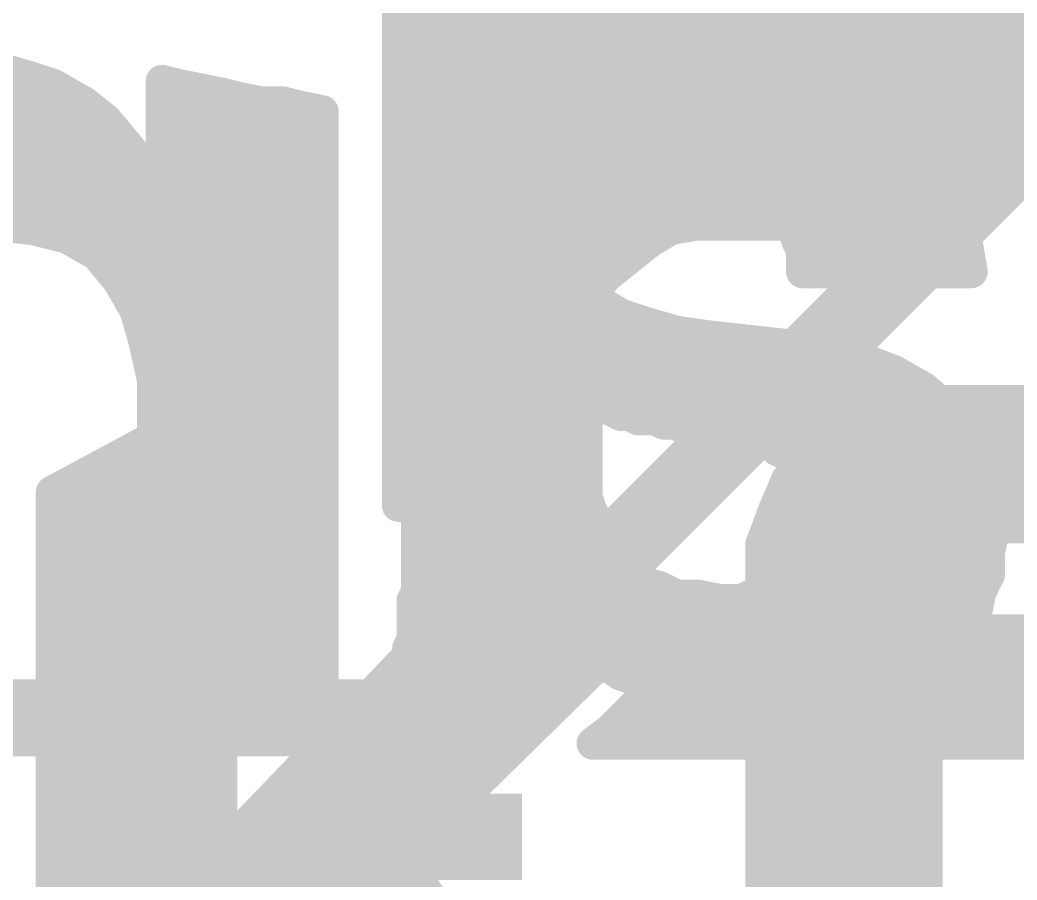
# Model space of a CAD drawing. Extents: x -32 to 103, y -61 to 35.
# Drawn here: x 28.211 to 30.515, y 11.69 to 13.678 of the extents above; entities that cross this region are included whole.
import ezdxf

# ---------------------------------------------------------------- set-up
doc = ezdxf.new("R2010")
doc.units = 0
for name, color, linetype in [('16', 132, 'CONTINUOUS'), ('21', 41, 'CONTINUOUS'), ('22', 40, 'CONTINUOUS')]:
    doc.layers.add(name, color=color, linetype=linetype)

# ---------------------------------------------------------------- blocks, each defined once
blk = doc.blocks.new('RECT')
blk.add_solid([(-0.5, -0.5), (0.5, -0.5), (-0.5, 0.5), (0.5, 0.5)])

msp = doc.modelspace()

# ---------------------------------------------------------------- linework, layer by layer
at = {"layer": '16', "const_width": 0.1778}
for points in [[(31.75, 14.605), (29.21, 12.065)], [(29.21, 12.065), (17.1174, 12.065)]]:
    msp.add_lwpolyline(points, dxfattribs=at)
at = {"layer": '16', "const_width": 0.0889}
for points in [[(29.21, 12.0206, 1), (29.21, 12.1095)], [(29.1786, 12.0964, 1), (29.2414, 12.0336)]]:
    msp.add_lwpolyline(points, format="xyb", dxfattribs=at)
at = {"layer": '21', "const_width": 0.0762}
for points in [[(29.085, 13.836), (29.085, 12.556)], [(29.085, 13.716), (30.6917, 13.716)], [(29.085, 13.6398), (30.6493, 13.6398)], [(29.085, 13.5636), (30.5998, 13.5636)], [(30.475, 13.426), (30.555, 13.506)], [(29.085, 13.4874), (30.5364, 13.4874)], [(30.395, 13.356), (30.475, 13.426)], [(29.085, 13.4112), (30.4581, 13.4112)], [(30.295, 13.296), (30.395, 13.356)], [(29.085, 13.335), (30.36, 13.335)], [(30.195, 13.256), (30.295, 13.296)], [(29.085, 13.2588), (30.202, 13.2588)], [(30.085, 13.226), (30.195, 13.256)], [(29.965, 13.206), (30.085, 13.226)], [(29.665, 13.166), (29.715, 13.196)], [(29.715, 13.196), (29.775, 13.206)], [(29.775, 13.206), (29.965, 13.206)], [(29.085, 13.1826), (29.6927, 13.1826)], [(29.565, 13.086), (29.665, 13.166)], [(29.085, 13.1064), (29.5905, 13.1064)], [(29.515, 13.026), (29.565, 13.086)], [(29.085, 13.0302), (29.5185, 13.0302)], [(29.385, 12.896), (29.515, 13.026)], [(29.085, 12.954), (29.443, 12.954)], [(29.335, 12.826), (29.385, 12.896)], [(29.085, 12.8778), (29.372, 12.8778)], [(29.275, 12.766), (29.335, 12.826)], [(29.085, 12.8016), (29.3106, 12.8016)], [(28.285, 12.586), (28.675, 12.796)], [(28.675, 12.796), (28.675, 11.756)], [(30.185, 12.766), (30.285, 12.796)], [(30.285, 12.796), (30.575, 12.796)], [(29.225, 12.706), (29.275, 12.766)], [(30.105, 12.726), (30.185, 12.766)], [(28.5439, 12.7254), (28.675, 12.7254)], [(29.085, 12.7254), (29.2412, 12.7254)], [(29.175, 12.656), (29.225, 12.706)], [(30.035, 12.676), (30.105, 12.726)], [(30.1042, 12.7254), (30.595, 12.7254)], [(29.985, 12.616), (30.035, 12.676)], [(28.4024, 12.6492), (28.675, 12.6492)], [(29.085, 12.6492), (29.1699, 12.6492)], [(29.145, 12.616), (29.175, 12.656)], [(30.0127, 12.6492), (30.595, 12.6492)], [(29.115, 12.586), (29.145, 12.616)], [(29.955, 12.546), (29.985, 12.616)], [(28.285, 10.846), (28.285, 12.586)], [(28.285, 12.573), (28.675, 12.573)], [(29.085, 12.573), (29.1063, 12.573)], [(29.095, 12.556), (29.115, 12.586)], [(29.9666, 12.573), (30.595, 12.573)], [(29.085, 12.556), (29.095, 12.556)], [(29.925, 12.466), (29.955, 12.546)], [(30.425, 12.506), (30.385, 12.496)], [(30.595, 12.506), (30.425, 12.506)], [(28.285, 12.4968), (28.675, 12.4968)], [(29.9366, 12.4968), (30.3882, 12.4968)], [(30.345, 12.476), (30.325, 12.446)], [(30.385, 12.496), (30.345, 12.476)], [(29.925, 12.266), (29.925, 12.466)], [(30.325, 12.446), (30.315, 12.426)], [(28.285, 12.4206), (28.675, 12.4206)], [(29.925, 12.4206), (30.315, 12.4206)], [(30.315, 12.426), (30.315, 12.386)], [(30.315, 12.386), (30.305, 12.346)], [(28.285, 12.3444), (28.675, 12.3444)], [(29.925, 12.3444), (30.305, 12.3444)], [(30.305, 12.346), (30.305, 12.266)], [(28.285, 12.2682), (28.675, 12.2682)], [(29.925, 12.2682), (30.305, 12.2682)], [(28.675, 11.756), (29.165, 12.266)], [(29.625, 12.266), (29.095, 11.746)], [(29.165, 12.266), (29.625, 12.266)], [(29.775, 12.226), (29.805, 12.266)], [(29.805, 12.266), (29.925, 12.266)], [(30.305, 12.266), (30.575, 12.266)], [(29.735, 12.196), (29.775, 12.226)], [(28.285, 12.192), (28.675, 12.192)], [(29.0939, 12.192), (29.5496, 12.192)], [(29.575, 12.036), (29.735, 12.196)], [(29.731, 12.192), (30.575, 12.192)], [(28.285, 12.1158), (28.675, 12.1158)], [(29.0207, 12.1158), (29.4719, 12.1158)], [(29.6548, 12.1158), (30.575, 12.1158)], [(28.285, 12.0396), (28.675, 12.0396)], [(28.9475, 12.0396), (29.3942, 12.0396)], [(29.5786, 12.0396), (30.575, 12.0396)], [(29.535, 12.006), (29.575, 12.036)], [(29.925, 12.006), (29.535, 12.006)], [(29.925, 10.846), (29.925, 12.006)], [(30.575, 12.006), (30.305, 12.006)], [(30.305, 12.006), (30.305, 10.846)], [(28.285, 11.9634), (28.675, 11.9634)], [(28.8743, 11.9634), (29.3166, 11.9634)], [(29.925, 11.9634), (30.305, 11.9634)], [(28.285, 11.8872), (28.675, 11.8872)], [(28.8011, 11.8872), (29.2389, 11.8872)], [(29.925, 11.8872), (30.305, 11.8872)], [(28.285, 11.811), (28.675, 11.811)], [(28.7278, 11.811), (29.1613, 11.811)], [(29.925, 11.811), (30.305, 11.811)], [(29.095, 11.746), (29.685, 10.846)], [(28.285, 11.7348), (29.1023, 11.7348)], [(29.925, 11.7348), (30.305, 11.7348)], [(28.285, 11.6586), (29.1523, 11.6586)], [(29.925, 11.6586), (30.305, 11.6586)]]:
    msp.add_lwpolyline(points, dxfattribs=at)
at = {"layer": '21', "const_width": 0.0381}
for points in [[(29.085, 13.6589, 1), (29.085, 13.6208)], [(29.085, 13.5827, 1), (29.085, 13.5446)], [(29.085, 13.5065, 1), (29.085, 13.4684)], [(30.4615, 13.4395, 1), (30.4885, 13.4125)], [(30.4875, 13.4117, 1), (30.4625, 13.4403)], [(29.085, 13.4303, 1), (29.085, 13.3922)], [(30.4581, 13.3922, 1), (30.4581, 13.4303)], [(30.3825, 13.3703, 1), (30.4075, 13.3417)], [(30.4048, 13.3397, 1), (30.3852, 13.3723)], [(29.085, 13.3541, 1), (29.085, 13.316)], [(30.36, 13.316, 1), (30.36, 13.3541)], [(30.2852, 13.3123, 1), (30.3048, 13.2797)], [(30.3021, 13.2783, 1), (30.2879, 13.3137)], [(29.085, 13.2779, 1), (29.085, 13.2398)], [(30.1879, 13.2737, 1), (30.2021, 13.2383)], [(30.2, 13.2376, 1), (30.19, 13.2744)], [(30.202, 13.2398, 1), (30.202, 13.2779)], [(30.08, 13.2444, 1), (30.09, 13.2076)], [(30.0881, 13.2072, 1), (30.0819, 13.2448)], [(29.7119, 13.2148, 1), (29.7181, 13.1772)], [(29.7248, 13.1797, 1), (29.7052, 13.2123)], [(29.775, 13.2251, 1), (29.775, 13.187)], [(29.7781, 13.1872, 1), (29.7719, 13.2248)], [(29.9619, 13.2248, 1), (29.9681, 13.1872)], [(29.965, 13.187, 1), (29.965, 13.2251)], [(29.085, 13.2017, 1), (29.085, 13.1636)], [(29.6927, 13.1636, 1), (29.6927, 13.2017)], [(29.6552, 13.1823, 1), (29.6748, 13.1497)], [(29.6769, 13.1511, 1), (29.6531, 13.1809)], [(29.085, 13.1255, 1), (29.085, 13.0874)], [(29.5905, 13.0874, 1), (29.5905, 13.1255)], [(29.5531, 13.1009, 1), (29.5769, 13.0711)], [(29.5796, 13.0738, 1), (29.5504, 13.0982)], [(29.085, 13.0493, 1), (29.085, 13.0112)], [(29.5185, 13.0112, 1), (29.5185, 13.0493)], [(29.5004, 13.0382, 1), (29.5296, 13.0138)], [(29.5285, 13.0125, 1), (29.5015, 13.0395)], [(29.085, 12.9731, 1), (29.085, 12.935)], [(29.443, 12.935, 1), (29.443, 12.9731)], [(29.3715, 12.9095, 1), (29.3985, 12.8825)], [(29.4005, 12.8849, 1), (29.3695, 12.9071)], [(29.085, 12.8969, 1), (29.085, 12.8588)], [(29.372, 12.8588, 1), (29.372, 12.8969)], [(29.3485, 12.8125, 1), (29.3215, 12.8395)], [(29.085, 12.8207, 1), (29.085, 12.7826)], [(29.3106, 12.7826, 1), (29.3106, 12.8207)], [(29.3195, 12.8371, 1), (29.3505, 12.8149)], [(28.6941, 12.796, 1), (28.656, 12.796)], [(28.684, 12.7792, 1), (28.666, 12.8128)], [(30.285, 12.8151, 1), (30.285, 12.777)], [(30.2905, 12.7778, 1), (30.2795, 12.8142)], [(29.2615, 12.7795, 1), (29.2885, 12.7525)], [(29.2896, 12.7538, 1), (29.2604, 12.7782)], [(30.1795, 12.7842, 1), (30.1905, 12.7478)], [(30.1935, 12.749, 1), (30.1765, 12.783)], [(28.5439, 12.7445, 1), (28.5439, 12.7064)], [(28.675, 12.7064, 1), (28.675, 12.7445)], [(29.085, 12.7445, 1), (29.085, 12.7064)], [(29.2385, 12.6925, 1), (29.2115, 12.7195)], [(29.2412, 12.7064, 1), (29.2412, 12.7445)], [(30.1042, 12.7445, 1), (30.1042, 12.7064)], [(30.0965, 12.743, 1), (30.1135, 12.709)], [(30.1161, 12.7105, 1), (30.0939, 12.7415)], [(29.2104, 12.7182, 1), (29.2396, 12.6938)], [(30.0239, 12.6915, 1), (30.0461, 12.6605)], [(30.0496, 12.6638, 1), (30.0204, 12.6882)], [(28.4024, 12.6683, 1), (28.4024, 12.6302)], [(28.675, 12.6302, 1), (28.675, 12.6683)], [(29.085, 12.6683, 1), (29.085, 12.6302)], [(29.1615, 12.6695, 1), (29.1885, 12.6425)], [(29.1902, 12.6446, 1), (29.1598, 12.6674)], [(29.1699, 12.6302, 1), (29.1699, 12.6683)], [(30.0127, 12.6683, 1), (30.0127, 12.6302)], [(29.1585, 12.6025, 1), (29.1315, 12.6295)], [(30.0025, 12.6085, 1), (29.9675, 12.6235)], [(29.1298, 12.6274, 1), (29.1602, 12.6046)], [(29.9704, 12.6282, 1), (29.9996, 12.6038)], [(28.3041, 12.586, 1), (28.266, 12.586)], [(28.276, 12.6028, 1), (28.294, 12.5692)], [(28.285, 12.5921, 1), (28.285, 12.554)], [(28.675, 12.554, 1), (28.675, 12.5921)], [(29.085, 12.5921, 1), (29.085, 12.554)], [(29.1015, 12.5995, 1), (29.1285, 12.5725)], [(29.1309, 12.5754, 1), (29.0991, 12.5966)], [(29.1063, 12.554, 1), (29.1063, 12.5921)], [(29.9666, 12.5921, 1), (29.9666, 12.554)], [(29.085, 12.5751, 1), (29.085, 12.537)], [(29.0791, 12.5666, 1), (29.1109, 12.5454)], [(29.095, 12.537, 1), (29.095, 12.5751)], [(29.9728, 12.5393, 1), (29.9372, 12.5527)], [(29.066, 12.556, 1), (29.1041, 12.556)], [(29.9375, 12.5535, 1), (29.9725, 12.5385)], [(30.425, 12.5251, 1), (30.425, 12.487)], [(30.4296, 12.4875, 1), (30.4204, 12.5245)], [(28.285, 12.5159, 1), (28.285, 12.4778)], [(28.675, 12.4778, 1), (28.675, 12.5159)], [(29.9366, 12.5159, 1), (29.9366, 12.4778)], [(30.3609, 12.4654, 1), (30.3291, 12.4866)], [(30.3804, 12.5145, 1), (30.3896, 12.4775)], [(30.3935, 12.479, 1), (30.3765, 12.513)], [(30.3882, 12.4778, 1), (30.3882, 12.5159)], [(29.9441, 12.466, 1), (29.906, 12.466)], [(29.9072, 12.4727, 1), (29.9428, 12.4593)], [(30.3365, 12.493, 1), (30.3535, 12.459)], [(30.3091, 12.4566, 1), (30.3409, 12.4354)], [(30.342, 12.4375, 1), (30.308, 12.4545)], [(28.285, 12.4397, 1), (28.285, 12.4016)], [(28.675, 12.4016, 1), (28.675, 12.4397)], [(29.925, 12.4397, 1), (29.925, 12.4016)], [(30.3341, 12.426, 1), (30.296, 12.426)], [(30.298, 12.4345, 1), (30.332, 12.4175)], [(30.315, 12.4016, 1), (30.315, 12.4397)], [(30.3335, 12.3814, 1), (30.2965, 12.3906)], [(30.296, 12.386, 1), (30.3341, 12.386)], [(28.285, 12.3635, 1), (28.285, 12.3254)], [(28.675, 12.3254, 1), (28.675, 12.3635)], [(29.925, 12.3635, 1), (29.925, 12.3254)], [(30.324, 12.346, 1), (30.2859, 12.346)], [(30.305, 12.3254, 1), (30.305, 12.3635)], [(30.2865, 12.3506, 1), (30.3235, 12.3414)], [(28.285, 12.2873, 1), (28.285, 12.2492)], [(28.675, 12.2492, 1), (28.675, 12.2873)], [(29.925, 12.2873, 1), (29.925, 12.2492)], [(30.305, 12.2492, 1), (30.305, 12.2873)], [(29.165, 12.2851, 1), (29.165, 12.247)], [(29.1787, 12.2528, 1), (29.1513, 12.2792)], [(29.6383, 12.2524, 1), (29.6117, 12.2796)], [(29.625, 12.247, 1), (29.625, 12.2851)], [(29.805, 12.2851, 1), (29.805, 12.247)], [(29.8202, 12.2546, 1), (29.7898, 12.2774)], [(29.906, 12.266, 1), (29.9441, 12.266)], [(29.925, 12.247, 1), (29.925, 12.2851)], [(30.305, 12.2851, 1), (30.305, 12.247)], [(30.2859, 12.266, 1), (30.324, 12.266)], [(29.7864, 12.2108, 1), (29.7636, 12.2412)], [(29.7598, 12.2374, 1), (29.7902, 12.2146)], [(28.285, 12.2111, 1), (28.285, 12.173)], [(28.675, 12.173, 1), (28.675, 12.2111)], [(29.0939, 12.2111, 1), (29.0939, 12.173)], [(29.5496, 12.173, 1), (29.5496, 12.2111)], [(29.731, 12.2111, 1), (29.731, 12.173)], [(29.7236, 12.2112, 1), (29.7464, 12.1808)], [(29.7485, 12.1825, 1), (29.7215, 12.2095)], [(28.285, 12.1349, 1), (28.285, 12.0968)], [(28.675, 12.0968, 1), (28.675, 12.1349)], [(29.0207, 12.1349, 1), (29.0207, 12.0968)], [(29.4719, 12.0968, 1), (29.4719, 12.1349)], [(29.6548, 12.1349, 1), (29.6548, 12.0968)], [(28.285, 12.0587, 1), (28.285, 12.0206)], [(28.675, 12.0206, 1), (28.675, 12.0587)], [(28.9475, 12.0587, 1), (28.9475, 12.0206)], [(29.3942, 12.0206, 1), (29.3942, 12.0587)], [(29.5786, 12.0587, 1), (29.5786, 12.0206)], [(29.5615, 12.0495, 1), (29.5885, 12.0225)], [(29.5864, 12.0208, 1), (29.5636, 12.0512)], [(29.535, 12.0251, 1), (29.535, 11.987)], [(29.5236, 12.0212, 1), (29.5464, 11.9908)], [(29.9441, 12.006, 1), (29.906, 12.006)], [(29.925, 11.987, 1), (29.925, 12.0251)], [(30.305, 12.0251, 1), (30.305, 11.987)], [(30.324, 12.006, 1), (30.2859, 12.006)], [(28.285, 11.9825, 1), (28.285, 11.9444)], [(28.675, 11.9444, 1), (28.675, 11.9825)], [(28.8743, 11.9825, 1), (28.8743, 11.9444)], [(29.3166, 11.9444, 1), (29.3166, 11.9825)], [(29.925, 11.9825, 1), (29.925, 11.9444)], [(30.305, 11.9444, 1), (30.305, 11.9825)], [(28.285, 11.9063, 1), (28.285, 11.8681)], [(28.675, 11.8681, 1), (28.675, 11.9063)], [(28.8011, 11.9063, 1), (28.8011, 11.8681)], [(29.2389, 11.8681, 1), (29.2389, 11.9063)], [(29.925, 11.9063, 1), (29.925, 11.8681)], [(30.305, 11.8681, 1), (30.305, 11.9063)], [(28.285, 11.83, 1), (28.285, 11.7919)], [(28.675, 11.7919, 1), (28.675, 11.83)], [(28.7278, 11.83, 1), (28.7278, 11.7919)], [(29.1613, 11.7919, 1), (29.1613, 11.83)], [(29.925, 11.83, 1), (29.925, 11.7919)], [(30.305, 11.7919, 1), (30.305, 11.83)], [(28.6613, 11.7692, 1), (28.6887, 11.7428)], [(29.0817, 11.7596, 1), (29.1083, 11.7324)], [(29.1109, 11.7564, 1), (29.0791, 11.7356)], [(28.285, 11.7538, 1), (28.285, 11.7157)], [(28.656, 11.756, 1), (28.6941, 11.756)], [(29.1023, 11.7157, 1), (29.1023, 11.7538)], [(29.925, 11.7538, 1), (29.925, 11.7157)], [(30.305, 11.7157, 1), (30.305, 11.7538)], [(28.285, 11.6776, 1), (28.285, 11.6395)], [(29.1523, 11.6395, 1), (29.1523, 11.6776)], [(29.925, 11.6776, 1), (29.925, 11.6395)], [(30.305, 11.6395, 1), (30.305, 11.6776)]]:
    msp.add_lwpolyline(points, format="xyb", dxfattribs=at)
at = {"layer": '22', "const_width": 0.0762}
for points in [[(28.229, 13.546), (28.159, 13.566)], [(29.639, 13.566), (29.589, 13.556)], [(29.627, 13.5636), (29.881, 13.5636)], [(29.869, 13.566), (29.639, 13.566)], [(29.919, 13.556), (29.869, 13.566)], [(28.289, 13.526), (28.229, 13.546)], [(28.579, 13.526), (28.539, 13.536)], [(28.539, 13.536), (28.539, 13.266)], [(29.479, 13.546), (29.429, 13.526)], [(29.529, 13.556), (29.479, 13.546)], [(29.589, 13.556), (29.529, 13.556)], [(29.979, 13.546), (29.919, 13.556)], [(30.039, 13.526), (29.979, 13.546)], [(28.359, 13.486), (28.289, 13.526)], [(28.679, 13.506), (28.579, 13.526)], [(29.379, 13.516), (29.329, 13.496)], [(29.429, 13.526), (29.379, 13.516)], [(30.089, 13.516), (30.039, 13.526)], [(30.139, 13.496), (30.089, 13.516)], [(28.719, 13.496), (28.679, 13.506)], [(28.769, 13.486), (28.719, 13.496)], [(29.329, 13.496), (29.209, 13.406)], [(30.239, 13.436), (30.139, 13.496)], [(27.999, 13.4874), (28.3566, 13.4874)], [(28.409, 13.446), (28.359, 13.486)], [(28.539, 13.4874), (28.762, 13.4874)], [(28.819, 13.486), (28.769, 13.486)], [(28.859, 13.476), (28.819, 13.486)], [(28.909, 13.466), (28.859, 13.476)], [(29.3175, 13.4874), (30.1533, 13.4874)], [(28.459, 13.386), (28.409, 13.446)], [(28.909, 12.116), (28.909, 13.466)], [(30.279, 13.406), (30.239, 13.436)], [(27.999, 13.4112), (28.438, 13.4112)], [(28.539, 13.4112), (28.909, 13.4112)], [(29.209, 13.406), (29.179, 13.366)], [(29.2159, 13.4112), (30.2721, 13.4112)], [(30.309, 13.366), (30.279, 13.406)], [(28.499, 13.336), (28.459, 13.386)], [(29.179, 13.366), (29.159, 13.326)], [(30.339, 13.316), (30.309, 13.366)], [(27.999, 13.335), (28.4996, 13.335)], [(28.539, 13.266), (28.499, 13.336)], [(28.539, 13.335), (28.909, 13.335)], [(29.1635, 13.335), (30.3276, 13.335)], [(29.159, 13.326), (29.139, 13.276)], [(29.649, 13.296), (29.669, 13.306)], [(29.669, 13.306), (29.849, 13.306)], [(29.849, 13.306), (29.949, 13.256)], [(30.369, 13.276), (30.339, 13.316)], [(29.569, 13.266), (29.629, 13.296)], [(29.629, 13.296), (29.649, 13.296)], [(29.139, 13.276), (29.129, 13.226)], [(29.559, 13.246), (29.569, 13.266)], [(30.389, 13.216), (30.369, 13.276)], [(27.999, 13.2588), (28.909, 13.2588)], [(29.1356, 13.2588), (29.5654, 13.2588)], [(29.519, 13.176), (29.549, 13.236)], [(29.549, 13.236), (29.559, 13.246)], [(29.9434, 13.2588), (30.3747, 13.2588)], [(29.949, 13.256), (29.989, 13.216)], [(29.129, 13.226), (29.129, 12.356)], [(29.989, 13.216), (29.999, 13.196)], [(30.409, 13.096), (30.389, 13.216)], [(28.139, 13.206), (28.239, 13.196)], [(28.239, 13.196), (28.319, 13.176)], [(29.999, 13.196), (30.009, 13.166)], [(28.2926, 13.1826), (28.909, 13.1826)], [(28.319, 13.176), (28.389, 13.136)], [(29.129, 13.1826), (29.5223, 13.1826)], [(29.519, 13.066), (29.519, 13.176)], [(30.0035, 13.1826), (30.3946, 13.1826)], [(30.009, 13.166), (30.019, 13.146)], [(30.019, 13.146), (30.019, 13.096)], [(28.389, 13.136), (28.439, 13.076)], [(28.4137, 13.1064), (28.909, 13.1064)], [(29.129, 13.1064), (29.519, 13.1064)], [(30.019, 13.1064), (30.4073, 13.1064)], [(28.439, 13.076), (28.479, 13.006)], [(30.019, 13.096), (30.409, 13.096)], [(29.549, 13.026), (29.519, 13.066)], [(28.4652, 13.0302), (28.909, 13.0302)], [(29.129, 13.0302), (29.5459, 13.0302)], [(28.479, 13.006), (28.499, 12.936)], [(29.599, 12.996), (29.549, 13.026)], [(29.659, 12.976), (29.599, 12.996)], [(29.729, 12.956), (29.659, 12.976)], [(28.4939, 12.954), (28.909, 12.954)], [(29.129, 12.954), (29.7285, 12.954)], [(29.729, 12.956), (29.679, 12.756)], [(29.679, 12.756), (29.729, 12.956)], [(29.7285, 12.954), (29.743, 12.954)], [(29.799, 12.946), (29.729, 12.956)], [(29.979, 12.926), (29.799, 12.946)], [(28.499, 12.936), (28.519, 12.846)], [(29.899, 12.716), (29.979, 12.926)], [(29.979, 12.926), (29.899, 12.716)], [(30.069, 12.916), (29.979, 12.926)], [(30.149, 12.896), (30.069, 12.916)], [(30.229, 12.866), (30.149, 12.896)], [(28.5119, 12.8778), (28.909, 12.8778)], [(29.129, 12.8778), (29.7095, 12.8778)], [(29.7095, 12.8778), (29.9606, 12.8778)], [(29.9606, 12.8778), (30.1975, 12.8778)], [(28.519, 12.846), (28.519, 12.116)], [(30.299, 12.826), (30.229, 12.866)], [(30.369, 12.766), (30.299, 12.826)], [(28.519, 12.8016), (28.909, 12.8016)], [(29.129, 12.8016), (29.519, 12.8016)], [(29.519, 12.576), (29.519, 12.806)], [(29.519, 12.806), (29.539, 12.786)], [(29.5234, 12.8016), (29.6904, 12.8016)], [(29.6904, 12.8016), (29.9316, 12.8016)], [(29.9316, 12.8016), (30.3275, 12.8016)], [(29.539, 12.786), (29.559, 12.786)], [(29.559, 12.786), (29.599, 12.766)], [(29.599, 12.766), (29.619, 12.766)], [(29.619, 12.766), (29.639, 12.756)], [(29.639, 12.756), (29.679, 12.756)], [(29.679, 12.756), (29.699, 12.746)], [(30.409, 12.696), (30.369, 12.766)], [(29.699, 12.746), (29.719, 12.746)], [(29.719, 12.746), (29.749, 12.736)], [(29.749, 12.736), (29.789, 12.736)], [(29.789, 12.736), (29.819, 12.726)], [(28.519, 12.7254), (28.909, 12.7254)], [(29.129, 12.7254), (29.519, 12.7254)], [(29.819, 12.726), (29.859, 12.726)], [(29.859, 12.726), (29.879, 12.716)], [(29.8602, 12.7254), (29.9026, 12.7254)], [(29.879, 12.716), (29.899, 12.716)], [(29.899, 12.716), (29.929, 12.706)], [(29.9026, 12.7254), (30.3922, 12.7254)], [(29.929, 12.706), (29.949, 12.696)], [(29.949, 12.696), (29.959, 12.686)], [(29.959, 12.686), (29.999, 12.666)], [(30.439, 12.606), (30.409, 12.696)], [(29.999, 12.666), (30.009, 12.656)], [(28.519, 12.6492), (28.909, 12.6492)], [(29.129, 12.6492), (29.519, 12.6492)], [(30.009, 12.656), (30.029, 12.646)], [(30.0226, 12.6492), (30.4246, 12.6492)], [(30.029, 12.646), (30.059, 12.586)], [(30.459, 12.496), (30.439, 12.606)], [(28.519, 12.573), (28.909, 12.573)], [(29.129, 12.573), (29.52, 12.573)], [(29.529, 12.546), (29.519, 12.576)], [(30.059, 12.586), (30.059, 12.566)], [(30.059, 12.573), (30.445, 12.573)], [(29.539, 12.526), (29.529, 12.546)], [(30.059, 12.566), (30.069, 12.546)], [(30.069, 12.546), (30.069, 12.496)], [(29.559, 12.466), (29.539, 12.526)], [(28.519, 12.4968), (28.909, 12.4968)], [(29.129, 12.4968), (29.5487, 12.4968)], [(30.069, 12.496), (30.059, 12.466)], [(30.069, 12.4968), (30.4589, 12.4968)], [(30.449, 12.446), (30.459, 12.496)], [(29.579, 12.446), (29.559, 12.466)], [(30.059, 12.466), (30.059, 12.446)], [(29.599, 12.416), (29.579, 12.446)], [(30.059, 12.446), (30.049, 12.426)], [(30.449, 12.396), (30.449, 12.446)], [(28.519, 12.4206), (28.909, 12.4206)], [(29.129, 12.4206), (29.5959, 12.4206)], [(29.619, 12.396), (29.599, 12.416)], [(30.039, 12.416), (30.029, 12.396)], [(30.049, 12.426), (30.039, 12.416)], [(30.0436, 12.4206), (30.449, 12.4206)], [(29.649, 12.376), (29.619, 12.396)], [(30.009, 12.386), (29.999, 12.376)], [(30.029, 12.396), (30.009, 12.386)], [(30.429, 12.356), (30.449, 12.396)], [(29.689, 12.366), (29.649, 12.376)], [(29.729, 12.346), (29.689, 12.366)], [(29.999, 12.376), (29.959, 12.356)], [(28.519, 12.3444), (28.909, 12.3444)], [(29.129, 12.356), (29.119, 12.336)], [(29.1232, 12.3444), (29.787, 12.3444)], [(29.779, 12.346), (29.729, 12.346)], [(29.829, 12.336), (29.779, 12.346)], [(29.899, 12.346), (29.879, 12.336)], [(29.8958, 12.3444), (30.4267, 12.3444)], [(29.919, 12.346), (29.899, 12.346)], [(29.939, 12.356), (29.919, 12.346)], [(29.959, 12.356), (29.939, 12.356)], [(30.419, 12.306), (30.429, 12.356)], [(29.119, 12.336), (29.119, 12.246)], [(29.879, 12.336), (29.829, 12.336)], [(30.399, 12.276), (30.419, 12.306)], [(28.519, 12.2682), (28.909, 12.2682)], [(29.119, 12.2682), (30.3932, 12.2682)], [(30.369, 12.236), (30.399, 12.276)], [(29.119, 12.246), (29.109, 12.226)], [(29.499, 12.196), (29.499, 12.256)], [(29.499, 12.256), (29.519, 12.226)], [(29.109, 12.226), (29.109, 12.206)], [(29.519, 12.226), (29.549, 12.206)], [(30.349, 12.206), (30.369, 12.236)], [(29.109, 12.206), (29.099, 12.186)], [(29.549, 12.206), (29.569, 12.186)], [(30.319, 12.176), (30.349, 12.206)], [(28.519, 12.192), (28.909, 12.192)], [(29.099, 12.186), (29.099, 12.156)], [(29.102, 12.192), (29.495, 12.192)], [(29.489, 12.186), (29.499, 12.196)], [(29.489, 12.156), (29.489, 12.186)], [(29.563, 12.192), (30.335, 12.192)], [(29.569, 12.186), (29.599, 12.166)], [(30.279, 12.156), (30.319, 12.176)], [(29.099, 12.156), (29.089, 12.136)], [(29.479, 12.146), (29.489, 12.156)], [(29.599, 12.166), (29.629, 12.156)], [(29.629, 12.156), (29.659, 12.136)], [(30.249, 12.136), (30.279, 12.156)], [(29.089, 12.136), (29.079, 12.126)], [(29.469, 12.126), (29.479, 12.136)], [(29.479, 12.136), (29.479, 12.146)], [(29.659, 12.136), (29.779, 12.096)], [(30.209, 12.116), (30.249, 12.136)], [(28.519, 12.116), (28.909, 12.116)], [(29.079, 12.126), (29.079, 12.116)], [(29.079, 12.116), (29.469, 12.116)], [(29.469, 12.116), (29.469, 12.126)], [(29.7196, 12.1158), (30.2085, 12.1158)], [(30.159, 12.096), (30.209, 12.116)], [(29.779, 12.096), (29.809, 12.096)], [(29.809, 12.096), (29.839, 12.086)], [(29.839, 12.086), (29.879, 12.086)], [(29.879, 12.086), (29.909, 12.076)], [(30.019, 12.076), (30.069, 12.086)], [(30.069, 12.086), (30.119, 12.086)], [(30.119, 12.086), (30.159, 12.096)], [(29.909, 12.076), (30.019, 12.076)]]:
    msp.add_lwpolyline(points, dxfattribs=at)
at = {"layer": '22', "const_width": 0.0381}
for points in [[(29.627, 13.5827, 1), (29.627, 13.5446)], [(29.639, 13.5851, 1), (29.639, 13.547)], [(29.6427, 13.5473, 1), (29.6353, 13.5847)], [(29.8727, 13.5847, 1), (29.8653, 13.5473)], [(29.869, 13.547, 1), (29.869, 13.5851)], [(29.881, 13.5446, 1), (29.881, 13.5827)], [(28.235, 13.5641, 1), (28.223, 13.5279)], [(28.2238, 13.5277, 1), (28.2342, 13.5643)], [(28.5436, 13.5545, 1), (28.5344, 13.5175)], [(28.5581, 13.536, 1), (28.52, 13.536)], [(29.4753, 13.5647, 1), (29.4827, 13.5273)], [(29.4861, 13.5283, 1), (29.4719, 13.5637)], [(29.529, 13.5751, 1), (29.529, 13.537)], [(29.5327, 13.5373, 1), (29.5253, 13.5747)], [(29.5853, 13.5747, 1), (29.5927, 13.5373)], [(29.589, 13.537, 1), (29.589, 13.5751)], [(29.9221, 13.5748, 1), (29.9159, 13.5372)], [(29.9153, 13.5373, 1), (29.9227, 13.5747)], [(29.985, 13.5641, 1), (29.973, 13.5279)], [(29.9759, 13.5272, 1), (29.9821, 13.5648)], [(28.2985, 13.5425, 1), (28.2795, 13.5095)], [(28.283, 13.5079, 1), (28.295, 13.5441)], [(28.5827, 13.5447, 1), (28.5753, 13.5073)], [(28.5744, 13.5075, 1), (28.5836, 13.5445)], [(29.3753, 13.5347, 1), (29.3827, 13.4973)], [(29.3861, 13.4983, 1), (29.3719, 13.5337)], [(29.4219, 13.5437, 1), (29.4361, 13.5083)], [(29.4327, 13.5073, 1), (29.4253, 13.5447)], [(30.0427, 13.5447, 1), (30.0353, 13.5073)], [(30.033, 13.5079, 1), (30.045, 13.5441)], [(30.0961, 13.5337, 1), (30.0819, 13.4983)], [(30.0853, 13.4973, 1), (30.0927, 13.5347)], [(28.6836, 13.5245, 1), (28.6744, 13.4875)], [(28.6753, 13.4873, 1), (28.6827, 13.5247)], [(28.7227, 13.5147, 1), (28.7153, 13.4773)], [(28.7144, 13.4775, 1), (28.7236, 13.5145)], [(29.3219, 13.5137, 1), (29.3361, 13.4783)], [(29.3404, 13.4808, 1), (29.3176, 13.5112)], [(30.1488, 13.5123, 1), (30.1292, 13.4797)], [(30.1319, 13.4783, 1), (30.1461, 13.5137)], [(28.3709, 13.5009, 1), (28.3471, 13.4711)], [(28.3495, 13.4695, 1), (28.3685, 13.5025)], [(28.3566, 13.4684, 1), (28.3566, 13.5065)], [(28.539, 13.5065, 1), (28.539, 13.4684)], [(28.769, 13.5051, 1), (28.769, 13.467)], [(28.762, 13.4684, 1), (28.762, 13.5065)], [(28.7653, 13.4673, 1), (28.7727, 13.5047)], [(28.8236, 13.5045, 1), (28.8144, 13.4675)], [(28.819, 13.467, 1), (28.819, 13.5051)], [(28.8627, 13.4947, 1), (28.8553, 13.4573)], [(28.8544, 13.4575, 1), (28.8636, 13.4945)], [(29.3175, 13.5065, 1), (29.3175, 13.4684)], [(30.1533, 13.4684, 1), (30.1533, 13.5065)], [(28.4236, 13.4582, 1), (28.3944, 13.4338)], [(28.9281, 13.466, 1), (28.89, 13.466)], [(28.9053, 13.4473, 1), (28.9127, 13.4847)], [(28.3971, 13.4311, 1), (28.4209, 13.4609)], [(30.2504, 13.4512, 1), (30.2276, 13.4208)], [(30.2292, 13.4197, 1), (30.2488, 13.4523)], [(28.438, 13.3922, 1), (28.438, 13.4303)], [(28.539, 13.4303, 1), (28.539, 13.3922)], [(28.909, 13.3922, 1), (28.909, 13.4303)], [(29.1976, 13.4212, 1), (29.2204, 13.3908)], [(29.2242, 13.3946, 1), (29.1938, 13.4174)], [(29.2159, 13.4303, 1), (29.2159, 13.3922)], [(30.2942, 13.4174, 1), (30.2638, 13.3946)], [(30.2676, 13.3908, 1), (30.2904, 13.4212)], [(30.2721, 13.3922, 1), (30.2721, 13.4303)], [(28.4739, 13.3979, 1), (28.4441, 13.3741)], [(28.4444, 13.3738, 1), (28.4736, 13.3982)], [(29.1638, 13.3774, 1), (29.1942, 13.3546)], [(29.196, 13.3575, 1), (29.162, 13.3745)], [(30.3253, 13.3758, 1), (30.2927, 13.3562)], [(30.2938, 13.3546, 1), (30.3242, 13.3774)], [(28.5155, 13.3455, 1), (28.4825, 13.3265)], [(28.4841, 13.3241, 1), (28.5139, 13.3479)], [(28.4996, 13.316, 1), (28.4996, 13.3541)], [(28.539, 13.3541, 1), (28.539, 13.316)], [(28.909, 13.316, 1), (28.909, 13.3541)], [(29.1635, 13.3541, 1), (29.1635, 13.316)], [(30.3276, 13.316, 1), (30.3276, 13.3541)], [(29.142, 13.3345, 1), (29.176, 13.3175)], [(29.1767, 13.3189, 1), (29.1413, 13.3331)], [(29.669, 13.3251, 1), (29.669, 13.287)], [(29.6775, 13.289, 1), (29.6605, 13.323)], [(29.8575, 13.323, 1), (29.8405, 13.289)], [(29.849, 13.287, 1), (29.849, 13.3251)], [(30.3542, 13.3274, 1), (30.3238, 13.3046)], [(30.3227, 13.3062, 1), (30.3553, 13.3258)], [(29.629, 13.3151, 1), (29.629, 13.277)], [(29.6375, 13.279, 1), (29.6205, 13.313)], [(29.6405, 13.313, 1), (29.6575, 13.279)], [(29.649, 13.277, 1), (29.649, 13.3151)], [(29.1213, 13.2831, 1), (29.1567, 13.2689)], [(29.1577, 13.2723, 1), (29.1203, 13.2797)], [(29.5605, 13.283, 1), (29.5775, 13.249)], [(29.586, 13.2575, 1), (29.552, 13.2745)], [(30.3871, 13.282, 1), (30.3509, 13.27)], [(30.3538, 13.2646, 1), (30.3842, 13.2874)], [(28.52, 13.266, 1), (28.5581, 13.266)], [(28.5225, 13.2565, 1), (28.5555, 13.2755)], [(28.909, 13.2398, 1), (28.909, 13.2779)], [(29.1356, 13.2779, 1), (29.1356, 13.2398)], [(29.566, 13.2275, 1), (29.532, 13.2445)], [(29.5725, 13.2325, 1), (29.5455, 13.2595)], [(29.5654, 13.2398, 1), (29.5654, 13.2779)], [(29.9434, 13.2779, 1), (29.9434, 13.2398)], [(29.9625, 13.2695, 1), (29.9355, 13.2425)], [(29.9405, 13.239, 1), (29.9575, 13.273)], [(30.3747, 13.2398, 1), (30.3747, 13.2779)], [(29.1481, 13.226, 1), (29.11, 13.226)], [(29.5355, 13.2495, 1), (29.5625, 13.2225)], [(29.542, 13.2545, 1), (29.576, 13.2375)], [(30.006, 13.2245, 1), (29.972, 13.2075)], [(30.4078, 13.2191, 1), (30.3702, 13.2129)], [(28.2436, 13.2145, 1), (28.2344, 13.1775)], [(28.2371, 13.177, 1), (28.2409, 13.215)], [(29.1103, 13.2297, 1), (29.1477, 13.2223)], [(29.9755, 13.2025, 1), (30.0025, 13.2295)], [(30.0171, 13.202, 1), (29.9809, 13.19)], [(30.3709, 13.21, 1), (30.4071, 13.222)], [(28.2926, 13.2017, 1), (28.2926, 13.1636)], [(28.3285, 13.1925, 1), (28.3095, 13.1595)], [(28.3144, 13.1575, 1), (28.3236, 13.1945)], [(28.909, 13.1636, 1), (28.909, 13.2017)], [(29.129, 13.2017, 1), (29.129, 13.1636)], [(29.5381, 13.176, 1), (29.5, 13.176)], [(29.5223, 13.1636, 1), (29.5223, 13.2017)], [(29.982, 13.1875, 1), (30.016, 13.2045)], [(30.0035, 13.2017, 1), (30.0035, 13.1636)], [(30.3946, 13.1636, 1), (30.3946, 13.2017)], [(29.502, 13.1845, 1), (29.536, 13.1675)], [(30.026, 13.1745, 1), (29.992, 13.1575)], [(29.9909, 13.16, 1), (30.0271, 13.172)], [(30.0381, 13.146, 1), (30, 13.146)], [(28.4036, 13.1482, 1), (28.3744, 13.1238)], [(28.3795, 13.1195, 1), (28.3985, 13.1525)], [(30.002, 13.1375, 1), (30.036, 13.1545)], [(28.4137, 13.1255, 1), (28.4137, 13.0874)], [(28.909, 13.0874, 1), (28.909, 13.1255)], [(29.129, 13.1255, 1), (29.129, 13.0874)], [(29.519, 13.0874, 1), (29.519, 13.1255)], [(30.019, 13.1255, 1), (30.019, 13.0874)], [(30.4073, 13.0874, 1), (30.4073, 13.1255)], [(28.4555, 13.0855, 1), (28.4225, 13.0665)], [(30.019, 13.1151, 1), (30.019, 13.077)], [(30, 13.096, 1), (30.0381, 13.096)], [(30.3902, 13.0929, 1), (30.4278, 13.0991)], [(30.409, 13.077, 1), (30.409, 13.1151)], [(28.4244, 13.0638, 1), (28.4536, 13.0882)], [(29.5342, 13.0774, 1), (29.5038, 13.0546)], [(28.4652, 13.0493, 1), (28.4652, 13.0112)], [(28.909, 13.0112, 1), (28.909, 13.0493)], [(29.129, 13.0493, 1), (29.129, 13.0112)], [(29.5, 13.066, 1), (29.5381, 13.066)], [(29.5459, 13.0112, 1), (29.5459, 13.0493)], [(28.4973, 13.0112, 1), (28.4607, 13.0008)], [(29.5588, 13.0423, 1), (29.5392, 13.0097)], [(29.5338, 13.0146, 1), (29.5642, 13.0374)], [(28.4625, 12.9965, 1), (28.4955, 13.0155)], [(29.605, 13.0141, 1), (29.593, 12.9779)], [(29.5892, 12.9797, 1), (29.6088, 13.0123)], [(29.6642, 12.9943, 1), (29.6538, 12.9577)], [(29.653, 12.9579, 1), (29.665, 12.9941)], [(28.4939, 12.9731, 1), (28.4939, 12.935)], [(28.909, 12.935, 1), (28.909, 12.9731)], [(29.129, 12.9731, 1), (29.129, 12.935)], [(29.7285, 12.9731, 1), (29.7285, 12.935)], [(29.7317, 12.9749, 1), (29.7263, 12.9371)], [(29.7475, 12.9514, 1), (29.7105, 12.9606)], [(29.7475, 12.9514, 1), (29.7105, 12.9606)], [(29.7238, 12.9377, 1), (29.7342, 12.9743)], [(29.7285, 12.935, 1), (29.7285, 12.9731)], [(29.743, 12.935, 1), (29.743, 12.9731)], [(29.8011, 12.9649, 1), (29.7969, 12.9271)], [(29.7963, 12.9271, 1), (29.8017, 12.9649)], [(28.5176, 12.9401, 1), (28.4804, 12.9319)], [(28.4807, 12.9308, 1), (28.5173, 12.9412)], [(29.9811, 12.9449, 1), (29.9769, 12.9071)], [(29.9968, 12.9192, 1), (29.9612, 12.9328)], [(29.9968, 12.9192, 1), (29.9612, 12.9328)], [(29.9769, 12.9071, 1), (29.9811, 12.9449)], [(30.0736, 12.9345, 1), (30.0644, 12.8975)], [(30.0669, 12.8971, 1), (30.0711, 12.9349)], [(30.1557, 12.9138, 1), (30.1423, 12.8782)], [(30.1444, 12.8775, 1), (30.1536, 12.9145)], [(28.5119, 12.8969, 1), (28.5119, 12.8588)], [(28.909, 12.8588, 1), (28.909, 12.8969)], [(29.129, 12.8969, 1), (29.129, 12.8588)], [(29.7095, 12.8969, 1), (29.7095, 12.8588)], [(29.7095, 12.8588, 1), (29.7095, 12.8969)], [(29.9606, 12.8969, 1), (29.9606, 12.8588)], [(29.9606, 12.8588, 1), (29.9606, 12.8969)], [(30.1975, 12.8588, 1), (30.1975, 12.8969)], [(28.5381, 12.846, 1), (28.5, 12.846)], [(30.2385, 12.8825, 1), (30.2195, 12.8495)], [(30.2223, 12.8482, 1), (30.2357, 12.8838)], [(28.5004, 12.8419, 1), (28.5376, 12.8501)], [(30.3114, 12.8405, 1), (30.2866, 12.8115)], [(30.2895, 12.8095, 1), (30.3085, 12.8425)], [(28.519, 12.8207, 1), (28.519, 12.7826)], [(28.909, 12.7826, 1), (28.909, 12.8207)], [(29.129, 12.8207, 1), (29.129, 12.7826)], [(29.5381, 12.806, 1), (29.5, 12.806)], [(29.5325, 12.8195, 1), (29.5055, 12.7925)], [(29.5234, 12.8207, 1), (29.5234, 12.7826)], [(29.519, 12.7826, 1), (29.519, 12.8207)], [(29.6904, 12.8207, 1), (29.6904, 12.7826)], [(29.6904, 12.7826, 1), (29.6904, 12.8207)], [(29.9316, 12.8207, 1), (29.9316, 12.7826)], [(29.9316, 12.7826, 1), (29.9316, 12.8207)], [(30.3275, 12.7826, 1), (30.3275, 12.8207)], [(29.539, 12.8051, 1), (29.539, 12.767)], [(29.5255, 12.7725, 1), (29.5525, 12.7995)], [(29.5675, 12.803, 1), (29.5505, 12.769)], [(29.559, 12.767, 1), (29.559, 12.8051)], [(29.599, 12.7851, 1), (29.599, 12.747)], [(29.5905, 12.749, 1), (29.6075, 12.783)], [(29.6275, 12.783, 1), (29.6105, 12.749)], [(29.619, 12.747, 1), (29.619, 12.7851)], [(29.639, 12.7751, 1), (29.639, 12.737)], [(29.6305, 12.739, 1), (29.6475, 12.773)], [(29.6875, 12.773, 1), (29.6705, 12.739)], [(29.679, 12.737, 1), (29.679, 12.7751)], [(30.3855, 12.7755, 1), (30.3525, 12.7565)], [(30.3566, 12.7515, 1), (30.3814, 12.7805)], [(29.6605, 12.7606, 1), (29.6975, 12.7514)], [(29.6605, 12.7606, 1), (29.6975, 12.7514)], [(29.699, 12.7651, 1), (29.699, 12.727)], [(29.6905, 12.729, 1), (29.7075, 12.763)], [(29.725, 12.7641, 1), (29.713, 12.7279)], [(29.719, 12.727, 1), (29.719, 12.7651)], [(29.749, 12.7551, 1), (29.749, 12.717)], [(29.743, 12.7179, 1), (29.755, 12.7541)], [(29.795, 12.7541, 1), (29.783, 12.7179)], [(29.789, 12.717, 1), (29.789, 12.7551)], [(28.519, 12.7445, 1), (28.519, 12.7064)], [(28.909, 12.7064, 1), (28.909, 12.7445)], [(29.129, 12.7445, 1), (29.129, 12.7064)], [(29.519, 12.7064, 1), (29.519, 12.7445)], [(29.819, 12.7451, 1), (29.819, 12.707)], [(29.813, 12.7079, 1), (29.825, 12.7441)], [(29.8675, 12.743, 1), (29.8505, 12.709)], [(29.8602, 12.7445, 1), (29.8602, 12.7064)], [(29.859, 12.707, 1), (29.859, 12.7451)], [(29.879, 12.7351, 1), (29.879, 12.697)], [(29.8705, 12.699, 1), (29.8875, 12.733)], [(29.905, 12.7341, 1), (29.893, 12.6979)], [(29.9026, 12.7445, 1), (29.9026, 12.7064)], [(29.899, 12.697, 1), (29.899, 12.7351)], [(29.9026, 12.7064, 1), (29.9026, 12.7445)], [(29.9375, 12.723, 1), (29.9205, 12.689)], [(30.3922, 12.7064, 1), (30.3922, 12.7445)], [(29.8812, 12.7228, 1), (29.9168, 12.7092)], [(29.8812, 12.7228, 1), (29.9168, 12.7092)], [(29.923, 12.6879, 1), (29.935, 12.7241)], [(29.9625, 12.7095, 1), (29.9355, 12.6825)], [(29.9675, 12.703, 1), (29.9505, 12.669)], [(29.9405, 12.679, 1), (29.9575, 12.713)], [(30.4271, 12.702, 1), (30.3909, 12.69)], [(30.3925, 12.6865, 1), (30.4255, 12.7055)], [(29.9455, 12.6725, 1), (29.9725, 12.6995)], [(30.0125, 12.6795, 1), (29.9855, 12.6525)], [(29.9905, 12.649, 1), (30.0075, 12.683)], [(28.519, 12.6683, 1), (28.519, 12.6302)], [(28.909, 12.6302, 1), (28.909, 12.6683)], [(29.129, 12.6683, 1), (29.129, 12.6302)], [(29.519, 12.6302, 1), (29.519, 12.6683)], [(30.0175, 12.673, 1), (30.0005, 12.639)], [(29.9955, 12.6425, 1), (30.0225, 12.6695)], [(30.0226, 12.6683, 1), (30.0226, 12.6302)], [(30.046, 12.6545, 1), (30.012, 12.6375)], [(30.0205, 12.629, 1), (30.0375, 12.663)], [(30.4246, 12.6302, 1), (30.4246, 12.6683)], [(30.4577, 12.6094, 1), (30.4203, 12.6026)], [(30.4209, 12.6, 1), (30.4571, 12.612)], [(28.519, 12.5921, 1), (28.519, 12.554)], [(28.909, 12.554, 1), (28.909, 12.5921)], [(29.129, 12.5921, 1), (29.129, 12.554)], [(29.5371, 12.582, 1), (29.5009, 12.57)], [(29.52, 12.554, 1), (29.52, 12.5921)], [(30.0781, 12.586, 1), (30.04, 12.586)], [(30.059, 12.5921, 1), (30.059, 12.554)], [(30.042, 12.5775, 1), (30.076, 12.5945)], [(30.445, 12.554, 1), (30.445, 12.5921)], [(29.5, 12.576, 1), (29.5381, 12.576)], [(29.546, 12.5545, 1), (29.512, 12.5375)], [(30.076, 12.5745, 1), (30.042, 12.5575)], [(30.04, 12.566, 1), (30.0781, 12.566)], [(30.0881, 12.546, 1), (30.05, 12.546)], [(29.5109, 12.54, 1), (29.5471, 12.552)], [(29.5571, 12.532, 1), (29.5209, 12.52)], [(30.052, 12.5375, 1), (30.086, 12.5545)], [(29.522, 12.5175, 1), (29.556, 12.5345)], [(28.519, 12.5159, 1), (28.519, 12.4778)], [(28.909, 12.4778, 1), (28.909, 12.5159)], [(29.129, 12.5159, 1), (29.129, 12.4778)], [(29.5487, 12.4778, 1), (29.5487, 12.5159)], [(30.069, 12.5159, 1), (30.069, 12.4778)], [(30.05, 12.496, 1), (30.0881, 12.496)], [(30.0871, 12.49, 1), (30.0509, 12.502)], [(30.4777, 12.4923, 1), (30.4403, 12.4997)], [(30.4403, 12.4926, 1), (30.4777, 12.4994)], [(30.4589, 12.4778, 1), (30.4589, 12.5159)], [(29.5725, 12.4795, 1), (29.5455, 12.4525)], [(29.5409, 12.46, 1), (29.5771, 12.472)], [(30.0781, 12.466, 1), (30.04, 12.466)], [(30.0409, 12.472, 1), (30.0771, 12.46)], [(29.5949, 12.4566, 1), (29.5631, 12.4354)], [(29.5655, 12.4325, 1), (29.5925, 12.4595)], [(30.076, 12.4375, 1), (30.042, 12.4545)], [(30.4681, 12.446, 1), (30.43, 12.446)], [(30.4303, 12.4497, 1), (30.4677, 12.4423)], [(28.519, 12.4397, 1), (28.519, 12.4016)], [(28.909, 12.4016, 1), (28.909, 12.4397)], [(29.129, 12.4397, 1), (29.129, 12.4016)], [(29.6125, 12.4295, 1), (29.5855, 12.4025)], [(29.5831, 12.4054, 1), (29.6149, 12.4266)], [(29.5959, 12.4016, 1), (29.5959, 12.4397)], [(30.0255, 12.4295, 1), (30.0525, 12.4025)], [(30.056, 12.4075, 1), (30.022, 12.4245)], [(30.0436, 12.4397, 1), (30.0436, 12.4016)], [(30.032, 12.4345, 1), (30.066, 12.4175)], [(30.0625, 12.4125, 1), (30.0355, 12.4395)], [(30.04, 12.446, 1), (30.0781, 12.446)], [(30.449, 12.4016, 1), (30.449, 12.4397)], [(29.6296, 12.4119, 1), (29.6084, 12.3801)], [(29.6055, 12.3825, 1), (29.6325, 12.4095)], [(30.0005, 12.403, 1), (30.0175, 12.369)], [(30.0225, 12.3725, 1), (29.9955, 12.3995)], [(30.012, 12.4045, 1), (30.046, 12.3875)], [(30.0375, 12.379, 1), (30.0205, 12.413)], [(30.466, 12.3875, 1), (30.432, 12.4045)], [(29.6536, 12.3945, 1), (29.6444, 12.3575)], [(29.6384, 12.3601, 1), (29.6596, 12.3919)], [(29.6975, 12.383, 1), (29.6805, 12.349)], [(29.6844, 12.3475, 1), (29.6936, 12.3845)], [(29.9855, 12.3895, 1), (30.0125, 12.3625)], [(30.0075, 12.359, 1), (29.9905, 12.393)], [(30.43, 12.396, 1), (30.4681, 12.396)], [(28.519, 12.3635, 1), (28.519, 12.3254)], [(28.909, 12.3254, 1), (28.909, 12.3635)], [(29.1232, 12.3635, 1), (29.1232, 12.3254)], [(29.146, 12.3475, 1), (29.112, 12.3645)], [(29.729, 12.3651, 1), (29.729, 12.327)], [(29.7205, 12.329, 1), (29.7375, 12.363)], [(29.7827, 12.3647, 1), (29.7753, 12.3273)], [(29.779, 12.327, 1), (29.779, 12.3651)], [(29.787, 12.3254, 1), (29.787, 12.3635)], [(29.8958, 12.3635, 1), (29.8958, 12.3254)], [(29.899, 12.3651, 1), (29.899, 12.327)], [(29.9075, 12.329, 1), (29.8905, 12.363)], [(29.9105, 12.363, 1), (29.9275, 12.329)], [(29.919, 12.327, 1), (29.919, 12.3651)], [(29.939, 12.375, 1), (29.939, 12.3369)], [(29.9475, 12.339, 1), (29.9305, 12.373)], [(29.9505, 12.373, 1), (29.9675, 12.339)], [(29.959, 12.3369, 1), (29.959, 12.375)], [(30.412, 12.3645, 1), (30.446, 12.3475)], [(30.4477, 12.3523, 1), (30.4103, 12.3597)], [(30.4267, 12.3254, 1), (30.4267, 12.3635)], [(29.138, 12.336, 1), (29.0999, 12.336)], [(29.102, 12.3445, 1), (29.136, 12.3275)], [(29.11, 12.356, 1), (29.1481, 12.356)], [(29.829, 12.3551, 1), (29.829, 12.317)], [(29.8253, 12.3173, 1), (29.8327, 12.3547)], [(29.8705, 12.353, 1), (29.8875, 12.319)], [(29.879, 12.317, 1), (29.879, 12.3551)], [(30.4349, 12.2954, 1), (30.4031, 12.3166)], [(28.519, 12.2873, 1), (28.519, 12.2492)], [(28.909, 12.2492, 1), (28.909, 12.2873)], [(29.119, 12.2873, 1), (29.119, 12.2492)], [(30.4142, 12.2646, 1), (30.3838, 12.2874)], [(30.3932, 12.2492, 1), (30.3932, 12.2873)], [(30.4003, 12.3097, 1), (30.4377, 12.3023)], [(29.136, 12.2375, 1), (29.102, 12.2545)], [(29.5149, 12.2666, 1), (29.4831, 12.2454)], [(29.5181, 12.256, 1), (29.48, 12.256)], [(30.3831, 12.2866, 1), (30.4149, 12.2654)], [(29.1281, 12.226, 1), (29.09, 12.226)], [(29.0999, 12.246, 1), (29.138, 12.246)], [(29.5296, 12.2419, 1), (29.5084, 12.2101)], [(30.3538, 12.2474, 1), (30.3842, 12.2246)], [(30.3849, 12.2254, 1), (30.3531, 12.2466)], [(29.092, 12.2345, 1), (29.126, 12.2175)], [(29.126, 12.1975, 1), (29.092, 12.2145)], [(29.5031, 12.2154, 1), (29.5349, 12.2366)], [(29.5625, 12.2195, 1), (29.5355, 12.1925)], [(29.5384, 12.1901, 1), (29.5596, 12.2219)], [(30.3625, 12.1925, 1), (30.3355, 12.2195)], [(28.519, 12.2111, 1), (28.519, 12.173)], [(28.909, 12.173, 1), (28.909, 12.2111)], [(29.1181, 12.186, 1), (29.08, 12.186)], [(29.102, 12.2111, 1), (29.102, 12.173)], [(29.09, 12.206, 1), (29.1281, 12.206)], [(29.5081, 12.186, 1), (29.47, 12.186)], [(29.4755, 12.1995, 1), (29.5025, 12.1725)], [(29.48, 12.196, 1), (29.5181, 12.196)], [(29.5125, 12.1825, 1), (29.4855, 12.2095)], [(29.495, 12.173, 1), (29.495, 12.2111)], [(29.563, 12.2111, 1), (29.563, 12.173)], [(29.5796, 12.2019, 1), (29.5584, 12.1701)], [(29.5555, 12.1725, 1), (29.5825, 12.1995)], [(30.3275, 12.159, 1), (30.3105, 12.193)], [(30.3331, 12.2166, 1), (30.3649, 12.1954)], [(30.335, 12.173, 1), (30.335, 12.2111)], [(29.082, 12.1945, 1), (29.116, 12.1775)], [(29.116, 12.1475, 1), (29.082, 12.1645)], [(29.5025, 12.1425, 1), (29.4755, 12.1695)], [(29.605, 12.1841, 1), (29.593, 12.1479)], [(29.5884, 12.1501, 1), (29.6096, 12.1819)], [(29.6396, 12.1719, 1), (29.6184, 12.1401)], [(29.623, 12.1379, 1), (29.635, 12.1741)], [(30.2705, 12.173, 1), (30.2875, 12.139)], [(30.2896, 12.1401, 1), (30.2684, 12.1719)], [(30.3055, 12.1895, 1), (30.3325, 12.1625)], [(29.1025, 12.1225, 1), (29.0755, 12.1495)], [(29.08, 12.156, 1), (29.1181, 12.156)], [(29.4655, 12.1595, 1), (29.4925, 12.1325)], [(29.4981, 12.146, 1), (29.46, 12.146)], [(29.4925, 12.1225, 1), (29.4655, 12.1495)], [(29.47, 12.156, 1), (29.5081, 12.156)], [(29.665, 12.1541, 1), (29.653, 12.1179)], [(29.6484, 12.1201, 1), (29.6696, 12.1519)], [(30.2384, 12.1519, 1), (30.2596, 12.1201)], [(30.2575, 12.119, 1), (30.2405, 12.153)], [(28.519, 12.1351, 1), (28.519, 12.097)], [(28.909, 12.097, 1), (28.909, 12.1351)], [(29.0981, 12.126, 1), (29.06, 12.126)], [(29.0655, 12.1395, 1), (29.0925, 12.1125)], [(29.079, 12.1351, 1), (29.079, 12.097)], [(29.072, 12.1445, 1), (29.106, 12.1275)], [(29.4881, 12.126, 1), (29.45, 12.126)], [(29.4555, 12.1395, 1), (29.4825, 12.1125)], [(29.46, 12.136, 1), (29.4981, 12.136)], [(29.469, 12.097, 1), (29.469, 12.1351)], [(29.7196, 12.1349, 1), (29.7196, 12.0968)], [(30.2005, 12.133, 1), (30.2175, 12.099)], [(30.2161, 12.0983, 1), (30.2019, 12.1337)], [(30.2085, 12.0968, 1), (30.2085, 12.1349)], [(28.5, 12.116, 1), (28.5381, 12.116)], [(28.89, 12.116, 1), (28.9281, 12.116)], [(29.06, 12.116, 1), (29.0981, 12.116)], [(29.45, 12.116, 1), (29.4881, 12.116)], [(29.779, 12.1151, 1), (29.779, 12.077)], [(29.773, 12.0779, 1), (29.785, 12.1141)], [(29.815, 12.1141, 1), (29.803, 12.0779)], [(29.809, 12.077, 1), (29.809, 12.1151)], [(29.839, 12.1051, 1), (29.839, 12.067)], [(29.833, 12.0679, 1), (29.845, 12.1041)], [(29.885, 12.1041, 1), (29.873, 12.0679)], [(29.879, 12.067, 1), (29.879, 12.1051)], [(30.069, 12.1051, 1), (30.069, 12.067)], [(30.0727, 12.0673, 1), (30.0653, 12.1047)], [(30.1144, 12.1045, 1), (30.1236, 12.0675)], [(30.119, 12.067, 1), (30.119, 12.1051)], [(30.1519, 12.1137, 1), (30.1661, 12.0783)], [(30.1636, 12.0775, 1), (30.1544, 12.1145)], [(29.909, 12.0951, 1), (29.909, 12.057)], [(29.903, 12.0579, 1), (29.915, 12.0941)], [(30.0153, 12.0947, 1), (30.0227, 12.0573)], [(30.019, 12.057, 1), (30.019, 12.0951)]]:
    msp.add_lwpolyline(points, format="xyb", dxfattribs=at)

# ---------------------------------------------------------------- block references
at = {"layer": '22', "yscale": 0.04, "rotation": 180}
for p, xscale in [((29.251, 11.91), 0.08), ((29.251, 11.87), 0.24), ((29.231, 11.83), 0.28), ((29.231, 11.79), 0.28), ((29.231, 11.75), 0.28), ((29.231, 11.71), 0.28)]:
    msp.add_blockref('RECT', p, dxfattribs=dict(at, xscale=xscale))

doc.saveas('drawing.dxf')
